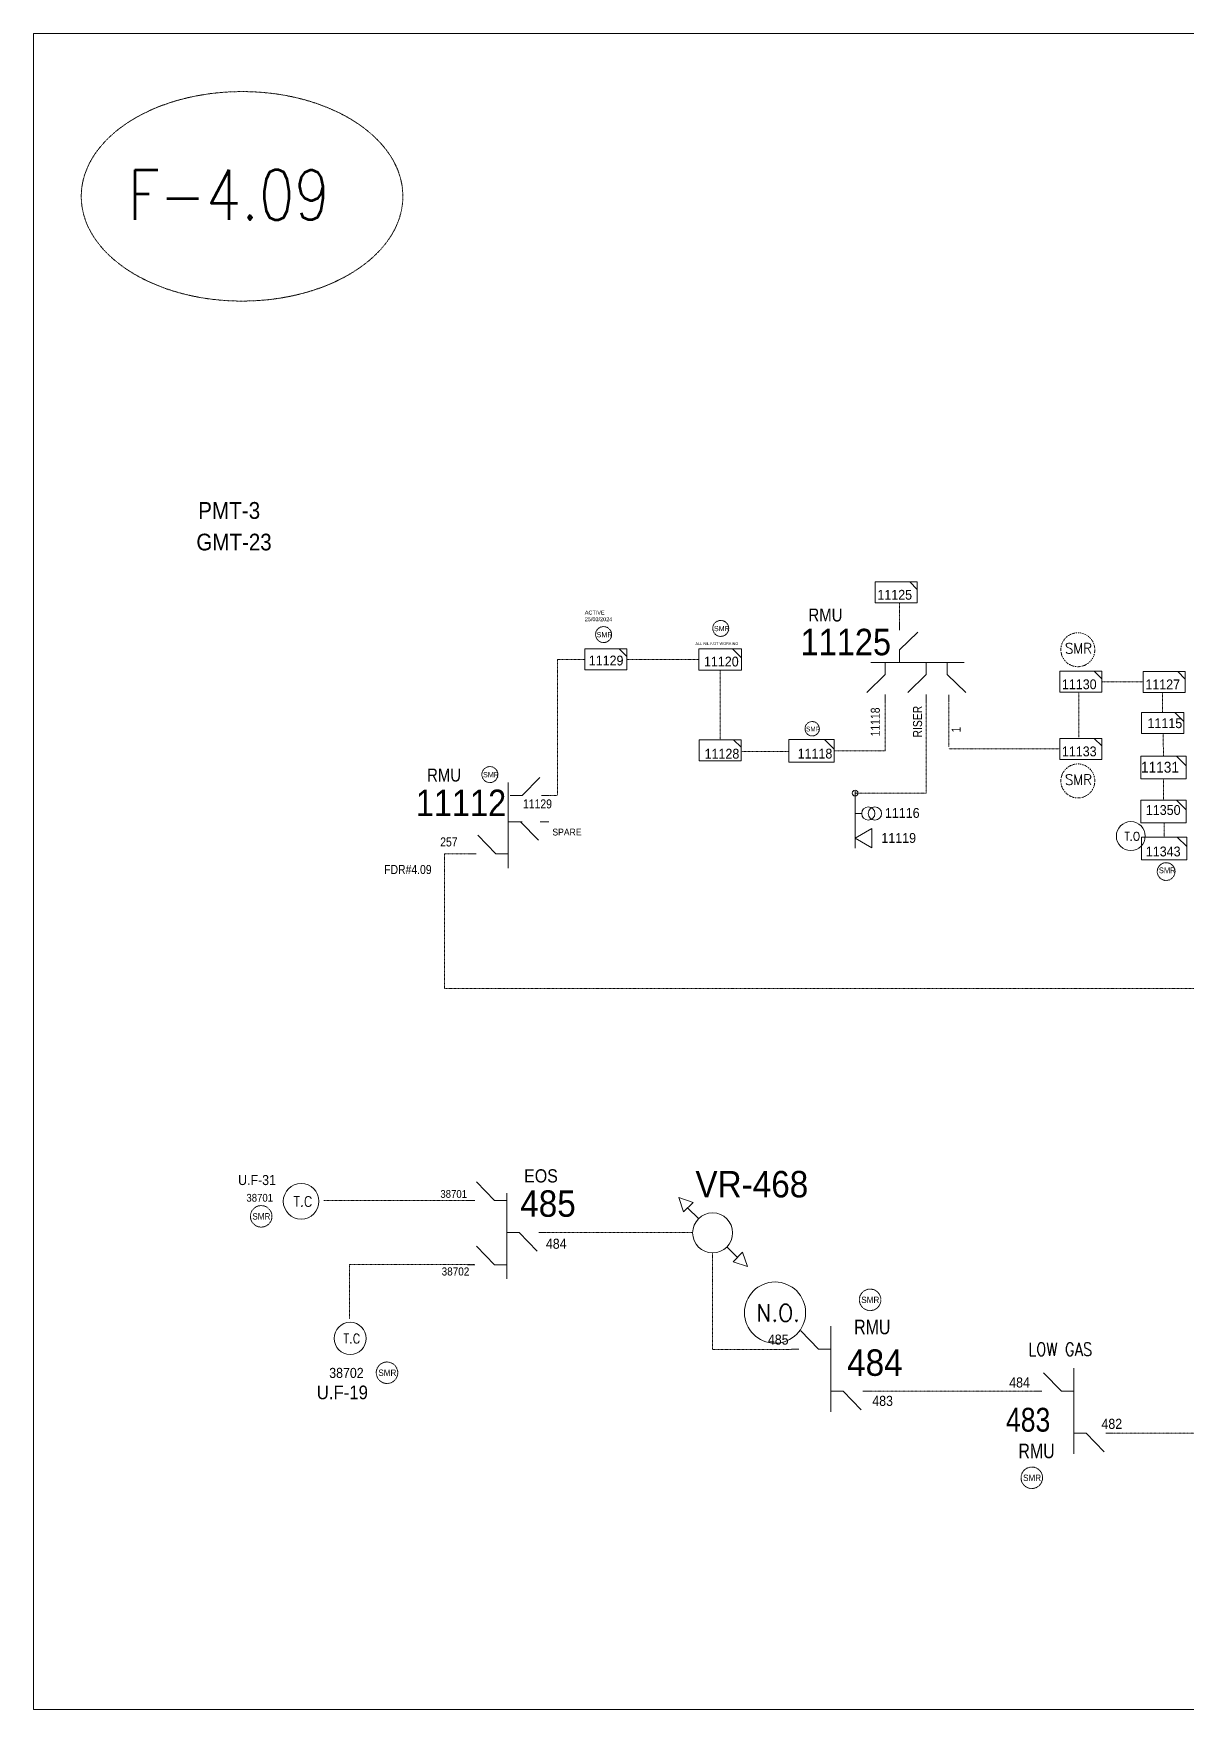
# Model space of a CAD drawing. Header units: metres. Extents: x 65984 to 144644, y -19036 to 23726.
# Drawn here: x 108281 to 109184, y 3181 to 4494 of the extents above; entities that cross this region are included whole.
import ezdxf
from ezdxf.enums import TextEntityAlignment as Align

# ---------------------------------------------------------------- set-up
doc = ezdxf.new("R2010")
doc.units = ezdxf.units.M
doc.header["$MEASUREMENT"] = 0
doc.linetypes.add('DGN Style 3', pattern=[0.013877, 0, -0.013877])
doc.linetypes.add('DGN Style 4', pattern=[1.6, 0.8, -0.4, 0, -0.4])
doc.layers.get('0').update_dxf_attribs({"color": 95, "lineweight": 40})
for name, color, linetype, lineweight in [('ABS NUMBER', 112, 'Continuous', 30), ('d_eos', 111, 'Continuous', 40), ('d_eos no', 121, 'Continuous', 40), ('d_oh branch', 94, 'Continuous', 40), ('d_switch', 95, 'Continuous', 40), ('d_tf', 1, 'Continuous', 40), ('d_tf no', 6, 'Continuous', 40), ('d_tf_200', 1, 'Continuous', 40), ('d_ug cable', 95, 'Continuous', 40), ('d_unit sub', 7, 'Continuous', 40), ('fedr no', 95, 'Continuous', 40), ('Level 37', 7, 'Continuous', 0), ('O H MAIN FEEDER', 4, 'Continuous', 100), ('REGULATOR', 5, 'Continuous', 40), ('SW N O', 114, 'Continuous', 30)]:
    doc.layers.add(name, color=color, linetype=linetype, lineweight=lineweight)
doc.styles.add('NASKHF', font='naskhf.shx', dxfattribs={"height": 8})
doc.styles.add('Style-Arial', font='arial.ttf')
doc.styles.add('Style-ENGINEERING', font='ENGINEERING.shx')
doc.styles.add('Style-msdefault', font='msdefault.shx')
doc.styles.add('Style-simplex', font='simplex.shx')
doc.styles.add('Style-STANDARD', font='STANDARD.shx')

# ---------------------------------------------------------------- blocks, each defined once
blk = doc.blocks.new('*U1098')
at = {"layer": 'd_eos', "color": 2, "linetype": 'Continuous', "lineweight": 13, "ltscale": 1.323664}
for p, q in [((-4.65, 7.44), (-11.44, 14.45)), ((0, -16.16), (0, 16.17)), ((-12.09, 7.44), (-14.92, 7.44)), ((0, 7.44), (-4.65, 7.44)), ((0, -8.41), (4.65, -8.41)), ((4.65, -8.41), (11.45, -15.42)), ((12.09, -8.41), (14.92, -8.41))]:
    blk.add_line(p, q, dxfattribs=at)
blk = doc.blocks.new('*U1099')
at = {"layer": 'd_eos', "color": 7, "linetype": 'Continuous', "lineweight": 13, "ltscale": 1.323664}
for p, q in [((-4.65, 11.34), (-11.45, 18.34)), ((0, 14.01), (0, -18.32)), ((-12.09, 11.34), (-14.92, 11.34)), ((0, 11.34), (-4.65, 11.34)), ((-4.65, -12.95), (-11.45, -5.94)), ((0, -0.8), (4.65, -0.8)), ((4.65, -0.8), (11.45, -7.81)), ((12.09, -0.8), (14.92, -0.8)), ((-12.1, -12.95), (-14.92, -12.95)), ((0, -12.95), (-4.65, -12.95))]:
    blk.add_line(p, q, dxfattribs=at)
blk = doc.blocks.new('*U1014')
at = {"layer": 'd_unit sub', "color": 2, "linetype": 'Continuous', "lineweight": 13}
for p, q in [((-9.2, 4.61), (9.19, 4.61)), ((-9.2, -4.58), (-9.2, 4.61)), ((9.19, 0.73), (5.31, 4.61)), ((5.97, 4.61), (9.19, 4.61)), ((9.19, 4.61), (9.19, 1.4)), ((9.19, 4.61), (9.19, -4.58)), ((9.19, -4.58), (-9.2, -4.58))]:
    blk.add_line(p, q, dxfattribs=at)
blk = doc.blocks.new('TFU_105')
at = {"layer": 'd_tf_200', "color": 98, "linetype": 'Continuous', "lineweight": 13}
blk.add_line((0, 10), (0, 0), dxfattribs=at)
for centre in [(0, 30), (0, 20)]:
    blk.add_circle(centre, 10, dxfattribs=at)
blk = doc.blocks.new('*U2615')
at = {"layer": 'REGULATOR', "color": 98, "linetype": 'Continuous', "lineweight": 13}
for p, q in [((24, 25.1), (13.4, 14.5)), ((-14.9, -13.7), (-25.5, -24.4))]:
    blk.add_line(p, q, dxfattribs=at)
at = {"layer": 'REGULATOR', "color": 98, "linetype": 'Continuous', "lineweight": 13, "flags": 128}
for points in [[(29.5, 20), (34.4, 34.3), (20.1, 29.6)], [(-29.6, -20), (-34.4, -34.3), (-20.1, -29.5)]]:
    blk.add_lwpolyline(points, close=True, dxfattribs=at)
at = {"layer": 'REGULATOR', "color": 98, "linetype": 'Continuous', "lineweight": 13}
blk.add_circle((-0.8, 0.4), 20, dxfattribs=at)
blk = doc.blocks.new('TF_8')
at = {"color": 0, "linetype": 'ByBlock', "lineweight": -2}
blk.add_line((6.3, 4.95), (9.9, 1.35), dxfattribs=at)
blk.add_3dface([(-10.1, 4.95), (9.9, 4.95), (9.9, -5.05), (-10.1, -5.05)], dxfattribs=at)
blk = doc.blocks.new('*U2616')
at = {"layer": 'd_unit sub', "color": 98, "linetype": 'Continuous', "lineweight": 13, "flags": 128}
blk.add_lwpolyline([(8.54, 1.2), (8.54, 4.27), (5.47, 4.27)], close=True, dxfattribs=at)
at = {"layer": 'd_unit sub', "color": 98, "linetype": 'Continuous', "lineweight": 13, "xscale": 0.8535245333131426, "yscale": 0.8535245333131426, "zscale": 0.4267622666565713, "rotation": 359.9999999999999}
blk.add_blockref('TF_8', (0.09, 0.04), dxfattribs=at)
blk = doc.blocks.new('*U2617')
at = {"layer": 'd_unit sub', "color": 2, "linetype": 'Continuous', "lineweight": 13, "flags": 128}
blk.add_lwpolyline([(8.54, 1.2), (8.54, 4.27), (5.47, 4.27)], close=True, dxfattribs=at)
at = {"layer": 'd_unit sub', "color": 2, "linetype": 'Continuous', "lineweight": 13, "xscale": 0.8535245333131426, "yscale": 0.8535245333131426, "zscale": 0.4267622666565713, "rotation": 359.9999999999999}
blk.add_blockref('TF_8', (0.09, 0.04), dxfattribs=at)
blk = doc.blocks.new('TRA1_857')
at = {"layer": 'd_tf', "color": 98, "linetype": 'Continuous', "lineweight": 13, "ltscale": 0.000771684, "flags": 128}
blk.add_lwpolyline([(10, -17), (0, 0), (-10, -17)], close=True, dxfattribs=at)
blk = doc.blocks.new('TRA1_856')
at = {"layer": 'd_tf', "color": 98, "linetype": 'Continuous', "lineweight": 13, "ltscale": 0.000771684, "xscale": 1.000046566207833, "yscale": 1.000046566207833, "zscale": 1.000046566207833, "rotation": 180}
blk.add_blockref('TRA1_857', (0, 0), dxfattribs=at)
blk = doc.blocks.new('*U2445')
at = {"layer": 'd_unit sub', "color": 2, "linetype": 'Continuous', "lineweight": 13}
for p, q in [((-9.2, 4.59), (9.19, 4.59)), ((-9.2, -4.6), (-9.2, 4.59)), ((9.19, 0.71), (5.31, 4.59)), ((5.97, 4.59), (9.19, 4.59)), ((9.19, 4.59), (9.19, 1.38)), ((9.19, 4.59), (9.19, -4.6)), ((9.19, -4.6), (-9.2, -4.6))]:
    blk.add_line(p, q, dxfattribs=at)
at = {"layer": 'd_unit sub', "color": 2, "linetype": 'Continuous', "lineweight": 13, "flags": 128}
blk.add_lwpolyline([(9.19, 0.71), (9.19, 4.59), (5.31, 4.59)], close=True, dxfattribs=at)
blk = doc.blocks.new('*U2620')
at = {"layer": 'd_unit sub', "color": 98, "linetype": 'Continuous', "lineweight": 13}
for p, q in [((-9.2, 4.59), (9.19, 4.59)), ((-9.2, -4.6), (-9.2, 4.59)), ((9.19, 0.71), (5.31, 4.59)), ((5.97, 4.59), (9.19, 4.59)), ((9.19, 4.59), (9.19, 1.38)), ((9.19, 4.59), (9.19, -4.6)), ((9.19, -4.6), (-9.2, -4.6))]:
    blk.add_line(p, q, dxfattribs=at)
at = {"layer": 'd_unit sub', "color": 98, "linetype": 'Continuous', "lineweight": 13, "flags": 128}
blk.add_lwpolyline([(9.19, 0.71), (9.19, 4.59), (5.31, 4.59)], close=True, dxfattribs=at)
blk = doc.blocks.new('*U3802')
at = {"layer": 'SW N O', "color": 1, "lineweight": 13}
blk.add_circle((0, 0), 16.8, dxfattribs=at)
at = {"layer": 'SW N O', "color": 1, "lineweight": 13, "style": 'Style-STANDARD'}
blk.add_text('T.C', height=9.6, dxfattribs=at).set_placement((1.7, -0.2), align=Align.MIDDLE_CENTER)
blk = doc.blocks.new('*U4334')
at = {"layer": 'SW N O', "color": 3, "lineweight": 13}
blk.add_circle((0, 0), 16.8, dxfattribs=at)
at = {"layer": 'SW N O', "color": 3, "lineweight": 13, "style": 'Style-STANDARD'}
blk.add_text('T.O', height=9.6, dxfattribs=at).set_placement((1.7, -0.2), align=Align.MIDDLE_CENTER)
blk = doc.blocks.new('*U893')
at = {"layer": 'SW N O', "color": 3, "lineweight": 13}
blk.add_circle((0, 0.01), 16.84, dxfattribs=at)
at = {"layer": 'SW N O', "color": 3, "lineweight": 13, "style": 'Style-STANDARD'}
blk.add_text('N.O.', height=9.6, dxfattribs=at).set_placement((1.68, -0.17), align=Align.MIDDLE_CENTER)

msp = doc.modelspace()

# ---------------------------------------------------------------- linework, layer by layer
at = {"layer": 'd_eos', "color": 7, "linetype": 'Continuous', "lineweight": 13, "ltscale": 1.323664}
for p, q in [((108959.2, 4026.5), (108959.2, 4032.3)), ((108959.2, 4011.1), (108973.7, 4025.1)), ((108959.2, 4001.4), (108959.2, 4011.1)), ((108948, 3991.8), (108933.5, 3977.7)), ((109010, 4001.4), (108936.8, 4001.4)), ((108948, 4001.4), (108948, 3991.8)), ((108980.2, 3991.8), (108965.7, 3977.7)), ((108980.2, 4001.4), (108980.2, 3991.8)), ((108996.6, 3991.8), (109011.2, 3977.7)), ((108948, 3976.3), (108948, 3970.5)), ((108980.2, 3976.3), (108980.2, 3970.5))]:
    msp.add_line(p, q, dxfattribs=at)
at = {"layer": 'd_eos', "color": 7, "linetype": 'Continuous', "lineweight": 13, "ltscale": 1.191298}
for p, q in [((108996.6, 4001.4), (108996.6, 3991.8)), ((108997.8, 3975.9), (108997.8, 3970.6))]:
    msp.add_line(p, q, dxfattribs=at)
at = {"layer": 'd_eos', "color": 2, "linetype": 'Continuous', "lineweight": 13, "ltscale": 1.323664}
for p, q in [((108652.5, 3907.3), (108652.5, 3840.3)), ((108652.5, 3876.6), (108662.2, 3876.6)), ((108662.2, 3876.6), (108676.2, 3862.1)), ((108677.6, 3876.6), (108683.4, 3876.6)), ((108642.9, 3851.4), (108628.8, 3865.9)), ((108627.4, 3851.4), (108621.6, 3851.4)), ((108652.5, 3851.4), (108642.9, 3851.4))]:
    msp.add_line(p, q, dxfattribs=at)
at = {"layer": 'd_eos', "color": 2, "linetype": 'Continuous', "lineweight": 13, "ltscale": 1.297191}
for p, q in [((108663.5, 3897.1), (108677.3, 3911.3)), ((108654, 3897.1), (108663.5, 3897.1)), ((108678.6, 3897.1), (108684.3, 3897.1)), ((108654, 3876.6), (108663.5, 3876.6)), ((108678.6, 3876.6), (108684.3, 3876.6))]:
    msp.add_line(p, q, dxfattribs=at)
at = {"layer": 'd_oh branch', "color": 98, "linetype": 'Continuous', "lineweight": 13}
msp.add_line((108924.4, 3855.9), (108924.4, 3900.4), dxfattribs=at)
msp.add_circle((108924.4, 3899), 2.23, dxfattribs=at)
at = {"layer": 'd_ug cable', "color": 98, "linetype": 'DGN Style 3', "lineweight": 13}
for p, q in [((108959.2, 4032.3), (108959.2, 4048)), ((108818.7, 3995.3), (108818.7, 3940.9)), ((109149.9, 3986.2), (109117.8, 3986.2)), ((109165.8, 3945.6), (109166.1, 3927.9)), ((108872.5, 3931.7), (108835.1, 3931.7)), ((109084.8, 3933.6), (108997.8, 3933.6)), ((109125.7, 3397.5), (109242.2, 3397.5))]:
    msp.add_line(p, q, dxfattribs=at)
at = {"layer": 'd_ug cable', "color": 98, "linetype": 'DGN Style 3', "lineweight": 13, "flags": 128}
for points in [[(108684.3, 3897.1), (108691.1, 3897.1), (108691.1, 4003.7), (108712.5, 4003.7)], [(108745.5, 4003.7), (108801.8, 4003.7)], [(108948, 3970.5), (108948, 3932), (108908, 3932)], [(108980.2, 3970.5), (108980.2, 3898.9), (108924.4, 3898.9), (108924.4, 3898.8)], [(108997.8, 3935.1), (108997.8, 3970.2)], [(109099.8, 3942.7), (109099.8, 3977.8)], [(109165.4, 3962.1), (109165.4, 3977.8)], [(109166.1, 3893.8), (109166.1, 3910.1)], [(109166.7, 3864.6), (109166.7, 3875.2)], [(108621.6, 3851.4), (108602.7, 3851.4), (108602.7, 3746), (109746, 3746), (109746, 3468.1)], [(108682.4, 3554.8), (108797.1, 3554.8)], [(108812.8, 3538.9), (108812.8, 3463.2), (108874.6, 3463.2)], [(108936.4, 3430.4), (109067.3, 3430.4)]]:
    msp.add_lwpolyline(points, dxfattribs=at)
at = {"layer": 'd_ug cable', "color": 6, "linetype": 'DGN Style 3', "lineweight": 13, "flags": 128}
msp.add_lwpolyline([(108508.2, 3579.9), (108625.7, 3579.9)], dxfattribs=at)
at = {"layer": 'd_ug cable', "color": 1, "linetype": 'DGN Style 3', "lineweight": 13, "flags": 128}
for points in [[(108528.1, 3529.6), (108625.8, 3529.6)], [(108528.1, 3529.6), (108528.1, 3487)]]:
    msp.add_lwpolyline(points, dxfattribs=at)
at = {"layer": 'd_ug cable', "color": 2, "linetype": 'DGN Style 3', "lineweight": 13}
for centre, radius in [((108819.1, 4028), 6.26), ((108727.3, 4023.2), 6.26), ((108890.8, 3949.4), 5.63), ((108638.2, 3913.5), 6.26), ((109168.2, 3837.5), 6.95), ((108459, 3567.4), 8.42), ((108936.2, 3502), 8.42), ((108557.6, 3444.9), 8.42), ((109062.9, 3362.6), 8.42)]:
    msp.add_circle(centre, radius, dxfattribs=at)
at = {"layer": 'd_ug cable', "color": 2, "linetype": 'DGN Style 4', "lineweight": 13}
for centre in [(109099, 4011.3), (109099, 3908.5)]:
    msp.add_circle(centre, 13.3, dxfattribs=at)
at = {"layer": 'fedr no', "color": 82, "linetype": 'DGN Style 3', "lineweight": 13, "true_color": 0x1dc70e}
msp.add_ellipse((108444, 4366.5), major_axis=(126, 0), ratio=0.651175, dxfattribs=at)
at = {"layer": 'O H MAIN FEEDER', "color": 140, "lineweight": 13, "ltscale": 0.861012, "flags": 128}
msp.add_lwpolyline([(110051.4, 4494.1), (108280.6, 4494.1), (108280.6, 3181.1), (110051.4, 3181.1)], close=True, dxfattribs=at)

# ---------------------------------------------------------------- block references
at = {"layer": 'd_eos', "color": 7, "linetype": 'Continuous', "lineweight": 13, "ltscale": 1.323664, "xscale": 2.0736, "yscale": 2.0736, "zscale": 2.0736}
msp.add_blockref('*U1099', (108651.5, 3556.4), dxfattribs=at)
at = {"layer": 'd_eos', "color": 2, "linetype": 'Continuous', "lineweight": 13, "ltscale": 1.323664, "xscale": 2.0736, "yscale": 2.0736, "zscale": 2.0736}
for p in [(108905.5, 3447.8), (109095.8, 3414.9)]:
    msp.add_blockref('*U1098', p, dxfattribs=at)
at = {"layer": 'd_tf', "color": 98, "linetype": 'Continuous', "lineweight": 13, "ltscale": 0.000771684, "xscale": 0.7672319999999999, "yscale": 0.7672319999999999, "zscale": 0.7672319999999999, "rotation": 270}
msp.add_blockref('TRA1_856', (108924.4, 3863.7), dxfattribs=at)
at = {"layer": 'd_tf_200', "color": 98, "linetype": 'Continuous', "lineweight": 13, "xscale": 0.5184, "yscale": 0.5184, "zscale": 0.5184, "rotation": 270}
msp.add_blockref('TFU_105', (108924.4, 3883), dxfattribs=at)
at = {"layer": 'd_unit sub', "color": 98, "linetype": 'Continuous', "lineweight": 13, "xscale": 1.9305216, "yscale": 1.9305216, "zscale": 1.9305216}
for name, p in [('*U2616', (108956.7, 4056.2)), ('*U2616', (109166.7, 3986)), ('*U2616', (108818.6, 3932.6)), ('*U2620', (109166.1, 3884.5))]:
    msp.add_blockref(name, p, dxfattribs=at)
at = {"layer": 'd_unit sub', "color": 2, "linetype": 'Continuous', "lineweight": 13}
for name, p, xscale, yscale, zscale in [('*U2617', (108729, 4003.7), 1.9305216, 1.9305216, 1.9305216), ('*U1014', (108818.7, 4003.6), 1.830498116339382, 1.830498116339382, 1.830498116339382), ('*U2617', (109101.3, 3986.2), 1.9305216, 1.9305216, 1.9305216), ('*U1014', (109165.5, 3953.8), 1.793567797134455, 1.793567797134455, 1.793567797134455), ('*U1014', (108890.3, 3932), 1.9305216, 1.9305216, 1.9305216), ('*U2617', (109101.3, 3933.6), 1.9305216, 1.9305216, 1.9305216), ('*U2445', (109166.1, 3919), 1.930521599999982, 1.930521599999982, 1.930521599999982), ('*U2445', (109166.7, 3855.7), 1.9305216, 1.9305216, 1.9305216)]:
    msp.add_blockref(name, p, dxfattribs=dict(at, xscale=xscale, yscale=yscale, zscale=zscale))
at = {"layer": 'REGULATOR', "color": 98, "linetype": 'Continuous', "lineweight": 13, "xscale": 0.7839122506494944, "yscale": 0.7839122506494944, "zscale": 0.7839122506494944, "rotation": 90.00000000000001}
msp.add_blockref('*U2615', (108813.1, 3555.1), dxfattribs=at)
at = {"layer": 'SW N O', "color": 3, "lineweight": 13}
for name, p, xscale, yscale, zscale in [('*U4334', (109140.5, 3865.3), 0.6743810830348423, 0.6743810830348423, 0.6743810830348423), ('*U893', (108861.7, 3492), 1.42293557726276, 1.42293557726276, 1.42293557726276)]:
    msp.add_blockref(name, p, dxfattribs=dict(at, xscale=xscale, yscale=yscale, zscale=zscale))
at = {"layer": 'SW N O', "color": 1, "lineweight": 13}
for p, xscale, yscale, zscale in [((108490.3, 3579.2), 0.8319164494971425, 0.8319164494971425, 0.8319164494971425), ((108528.7, 3471.8), 0.7487248045474283, 0.7487248045474283, 0.7487248045474283)]:
    msp.add_blockref('*U3802', p, dxfattribs=dict(at, xscale=xscale, yscale=yscale, zscale=zscale))

# ---------------------------------------------------------------- texts
at = {"layer": 'ABS NUMBER', "color": 7, "lineweight": 13, "style": 'Style-Arial', "width": 0.9}
msp.add_text('VR-468', height=20.74, dxfattribs=at).set_placement((108799.3, 3603), align=Align.TOP_LEFT)
at = {"layer": 'd_eos no', "color": 7, "linetype": 'Continuous', "lineweight": 13}
for s, height, style, width, p in [('PMT-3', 13.18, 'Style-Arial', 0.88, (108409.6, 4127)), ('11125', 20.74, 'Style-Arial', 0.88, (108881.7, 4027.7)), ('EOS', 10.37, 'Style-msdefault', 0.9, (108665.1, 3604.3)), ('485', 20.74, 'Style-Arial', 0.9, (108662, 3587.8))]:
    msp.add_text(s, height=height, dxfattribs=dict(at, style=style, width=width)).set_placement(p, align=Align.TOP_LEFT)
at = {"layer": 'd_eos no', "color": 2, "linetype": 'Continuous', "lineweight": 13}
for s, height, style, width, p in [('11112', 20.74, 'Style-Arial', 0.88, (108580.1, 3901.7)), ('RMU', 11.4, 'Style-msdefault', 0.818182, (108923.7, 3486.4)), ('484', 20.74, 'Style-Arial', 0.9, (108918.2, 3463.2)), ('483', 18.66, 'Style-msdefault', 0.833333, (109042.7, 3417.4)), ('RMU', 11.4, 'Style-msdefault', 0.818182, (109052.4, 3389.3))]:
    msp.add_text(s, height=height, dxfattribs=dict(at, style=style, width=width)).set_placement(p, align=Align.TOP_LEFT)
at = {"layer": 'd_eos no', "color": 7, "linetype": 'Continuous', "lineweight": 13, "insert": (108408.2, 4102.2), "char_height": 13.088, "attachment_point": 1, "style": 'NASKHF'}
msp.add_mtext('\\fArial|b0|i0|c178178|p39;\\H1x;\\W0.88;GMT-23\\P', dxfattribs=at)
at = {"layer": 'd_switch', "color": 9, "linetype": 'Continuous', "lineweight": 13, "style": 'Style-ENGINEERING', "width": 0.857143}
for s, p in [('11118', (108936.7, 3943.4)), ('RISER', (108969.8, 3942.5)), ('1', (109000, 3946.5))]:
    msp.add_text(s, height=7.11, rotation=90, dxfattribs=at).set_placement(p, align=Align.TOP_LEFT)
at = {"layer": 'd_switch', "color": 98, "linetype": 'Continuous', "lineweight": 13, "width": 0.857143}
for s, style, p in [('11129', 'Style-ENGINEERING', (108664.2, 3894.1)), ('257', 'Style-ENGINEERING', (108599.3, 3864.3)), ('FDR#4.09', 'Style-msdefault', (108555.4, 3842.7))]:
    msp.add_text(s, height=7.11, dxfattribs=dict(at, style=style)).set_placement(p, align=Align.TOP_LEFT)
at = {"layer": 'd_switch', "color": 55, "linetype": 'Continuous', "lineweight": 13, "style": 'Style-ENGINEERING', "width": 0.921053}
msp.add_text('U.F-31', height=7.88, dxfattribs=at).set_placement((108440.9, 3599.8), align=Align.TOP_LEFT)
at = {"layer": 'd_switch', "color": 2, "linetype": 'Continuous', "lineweight": 13, "ltscale": 0.849434, "style": 'Style-ENGINEERING', "width": 0.921053}
msp.add_text('38701', height=6.1, dxfattribs=at).set_placement((108447.4, 3585), align=Align.TOP_LEFT)
at = {"layer": 'd_switch', "color": 7, "linetype": 'Continuous', "lineweight": 13, "ltscale": 0.849434, "style": 'Style-ENGINEERING', "width": 0.921053}
msp.add_text('38701', height=6.1, dxfattribs=at).set_placement((108599.4, 3588), align=Align.TOP_LEFT)
at = {"layer": 'd_switch', "color": 7, "linetype": 'Continuous', "lineweight": 13, "style": 'Style-ENGINEERING', "width": 0.921053}
for s, p in [('484', (108682.1, 3549.9)), ('485', (108856.1, 3474.8)), ('484', (109045.2, 3441.2)), ('483', (108937.9, 3426.8)), ('482', (109117.5, 3408.8))]:
    msp.add_text(s, height=7.88, dxfattribs=at).set_placement(p, align=Align.TOP_LEFT)
at = {"layer": 'd_switch', "color": 7, "linetype": 'Continuous', "lineweight": 13, "ltscale": 0.869671, "style": 'Style-ENGINEERING', "width": 0.921053}
msp.add_text('38702', height=6.34, dxfattribs=at).set_placement((108600.4, 3527.4), align=Align.TOP_LEFT)
at = {"layer": 'd_switch', "color": 2, "linetype": 'Continuous', "lineweight": 13, "style": 'Style-ENGINEERING', "width": 0.921053}
msp.add_text('38702', height=7.88, dxfattribs=at).set_placement((108512.3, 3448.7), align=Align.TOP_LEFT)
at = {"layer": 'd_switch', "color": 55, "linetype": 'Continuous', "lineweight": 13, "ltscale": 1.235811, "style": 'Style-ENGINEERING', "width": 0.921053}
msp.add_text('U.F-19', height=10.67, dxfattribs=at).set_placement((108502.5, 3434.8), align=Align.TOP_LEFT)
at = {"layer": 'd_tf no', "color": 98, "linetype": 'Continuous', "lineweight": 13, "style": 'Style-msdefault', "width": 0.947368}
for s, p in [('11125', (108969.1, 4058.2)), ('11127', (109179.1, 3988))]:
    msp.add_text(s, height=7.72, dxfattribs=at).set_placement(p, align=Align.TOP_RIGHT)
at = {"layer": 'd_tf no', "color": 1, "linetype": 'Continuous', "lineweight": 40, "style": 'Style-msdefault', "width": 0.945946}
for height, p in [(4.05, (108721.9, 4025.1)), (4.05, (108813.8, 4029.9)), (3.65, (108886, 3951)), (4.05, (108632.9, 3915.4)), (4.5, (109162.5, 3840.7)), (5.02, (108452.1, 3569.9)), (5.02, (108929.3, 3504.5)), (5.02, (108550.8, 3447.4)), (5.02, (109056.1, 3365.1))]:
    msp.add_text('SMR', height=height, dxfattribs=at).set_placement(p, align=Align.TOP_LEFT)
at = {"layer": 'd_tf no', "color": 121, "linetype": 'Continuous', "lineweight": 13, "style": 'Style-msdefault', "width": 0.947368}
msp.add_text('11129', height=7.72, dxfattribs=at).set_placement((108715.7, 4006.7), align=Align.TOP_LEFT)
at = {"layer": 'd_tf no', "color": 2, "linetype": 'Continuous', "lineweight": 13, "style": 'Style-msdefault', "width": 0.947368}
for s, height, p in [('11120', 7.72, (108806, 4005.9)), ('11115', 7.72, (109153.6, 3957.6)), ('11118', 7.72, (108879.4, 3933.8)), ('SPARE', 5.32, (108687.2, 3871.1)), ('11343', 7.72, (109152.3, 3857.1))]:
    msp.add_text(s, height=height, dxfattribs=at).set_placement(p, align=Align.TOP_LEFT)
at = {"layer": 'd_tf no', "color": 1, "linetype": 'Continuous', "lineweight": 13, "ltscale": 1.314141, "style": 'Style-simplex', "width": 0.909091}
for p in [(109099.5, 4012.4), (109099.5, 3909.5)]:
    msp.add_text('SMR', height=8.31, dxfattribs=at).set_placement(p, align=Align.MIDDLE_CENTER)
at = {"layer": 'd_tf no', "color": 2, "linetype": 'Continuous', "lineweight": 13, "style": 'Style-msdefault', "width": 0.947368}
for s, height, p in [('11130', 7.72, (109113.7, 3988.1)), ('11133', 7.72, (109113.7, 3935.5)), ('11131', 8.49, (109178.3, 3923.5))]:
    msp.add_text(s, height=height, dxfattribs=at).set_placement(p, align=Align.TOP_RIGHT)
at = {"layer": 'd_tf no', "color": 98, "linetype": 'Continuous', "lineweight": 13, "style": 'Style-msdefault', "width": 0.947368}
for s, p in [('11128', (108806.5, 3933.7)), ('11116', (108947.8, 3887.3)), ('11350', (109152.3, 3889.6)), ('11119', (108945, 3867.7))]:
    msp.add_text(s, height=7.72, dxfattribs=at).set_placement(p, align=Align.TOP_LEFT)
at = {"layer": 'd_tf no', "color": 121, "linetype": 'Continuous', "lineweight": 40, "insert": (108712.6, 4042), "char_height": 3.134, "attachment_point": 1, "style": 'NASKHF'}
msp.add_mtext('\\Fmsdefault;\\H1x;\\W0.945946;ACTIVE\\P25/03/2024', dxfattribs=at)
at = {"layer": 'd_tf no', "color": 2, "linetype": 'Continuous', "lineweight": 40, "insert": (108799.3, 4017.2), "char_height": 2.188, "attachment_point": 1, "style": 'NASKHF'}
msp.add_mtext('\\Fmsdefault;\\H1x;\\W0.945946;ALL N/L NOT WORKING', dxfattribs=at)
at = {"layer": 'd_tf no', "color": 1, "linetype": 'Continuous', "lineweight": 40, "ltscale": 0.81, "insert": (109085.2, 3463.3), "char_height": 10.227, "attachment_point": 5, "line_spacing_factor": 1.2, "style": 'Style-STANDARD'}
msp.add_mtext('\\H1x;\\W0.909091;LOW GAS ', dxfattribs=at)
at = {"layer": 'fedr no', "color": 6, "linetype": 'Continuous', "lineweight": 13, "style": 'Style-STANDARD', "width": 0.909091}
msp.add_text('F-4.09', height=39.14, dxfattribs=at).set_placement((108433.6, 4367.6), align=Align.MIDDLE_CENTER)
at = {"layer": 'Level 37', "color": 7, "linetype": 'Continuous', "lineweight": 13, "style": 'Style-msdefault', "width": 0.86}
msp.add_text('RMU', height=10.16, dxfattribs=at).set_placement((108887.9, 4043.6), align=Align.TOP_LEFT)
at = {"layer": 'Level 37', "color": 2, "linetype": 'Continuous', "lineweight": 13, "style": 'Style-msdefault', "width": 0.86}
msp.add_text('RMU', height=10.16, dxfattribs=at).set_placement((108589, 3918.2), align=Align.TOP_LEFT)

doc.saveas('drawing.dxf')
